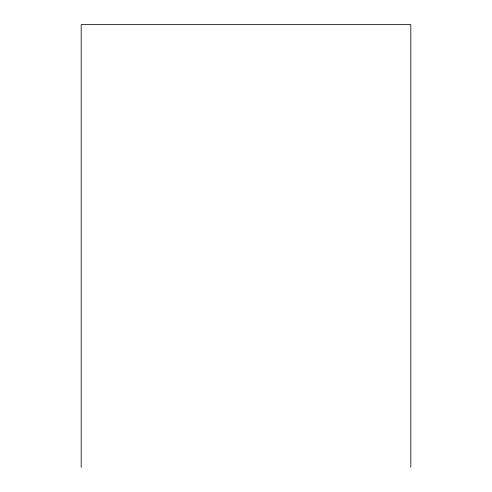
<?xml version="1.0" encoding="UTF-8"?>
<svg xmlns="http://www.w3.org/2000/svg" width="492" height="492" viewBox="0 0 492 492"><rect width="100%" height="100%" fill="white"/><g stroke="black" fill="none" stroke-linecap="round" stroke-linejoin="round"><path stroke-width="0.74" d="M410.814 467.4L410.814 24.6L81.186 24.6L81.186 467.4"/></g></svg>
